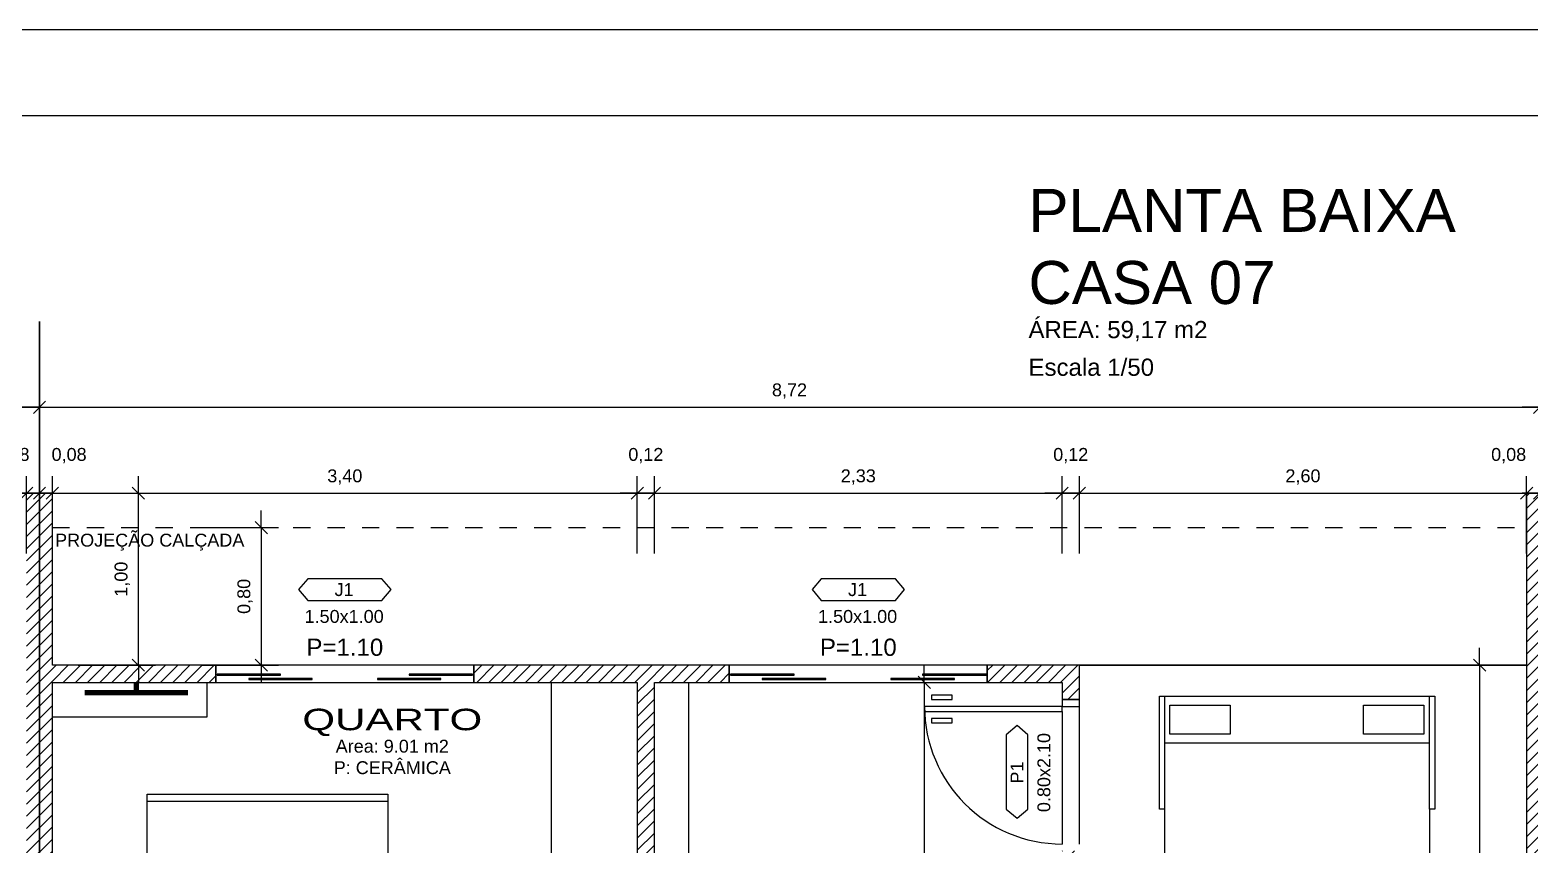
# Model space of a CAD drawing. Header units: metres. Extents: x 49 to 320, y -91 to 27.
# Drawn here: x 162.24 to 170.96, y 22.15 to 26.88 of the extents above; entities that cross this region are included whole.
import ezdxf
from ezdxf.enums import TextEntityAlignment as Align

# ---------------------------------------------------------------- set-up
doc = ezdxf.new("R2010")
doc.units = ezdxf.units.M
doc.header["$LTSCALE"] = 0.2
doc.linetypes.add('DASHED', pattern=[0.75, 0.5, -0.25])
for name, color, linetype in [('ARQ-___-___-CTA', 240, 'Continuous'), ('ARQ-___-___-LEG', 3, 'Continuous'), ('ARQ-___-___-TXT', 4, 'Continuous'), ('ARQ-___-___-VST', 9, 'Continuous'), ('ARQ-ALV', 6, 'Continuous'), ('ARQ-ALV-___-HTC', 13, 'Continuous'), ('ARQ-CXO', 2, 'Continuous'), ('ARQ-DVI', 1, 'Continuous'), ('ARQ-EQP-___-INT', 7, 'Continuous'), ('ARQ-MOB-___-INT', 7, 'Continuous'), ('ARQ-PIS', 2, 'Continuous')]:
    doc.layers.add(name, color=color, linetype=linetype)
doc.styles.add('REGUA100', font='arial.ttf')
doc.styles.add('REGUA200', font='arial.ttf')
doc.styles.add('REGUA60', font='arial.ttf')
doc.styles.add('REGUA80', font='arial.ttf')
doc.dimstyles.new('Active3D', dxfattribs={"dimtxt": 1.5, "dimasz": 0.01, "dimexe": 2, "dimexo": 3, "dimgap": 0.98, "dimtad": 1, "dimlfac": -1, "dimrnd": 0.005, "dimzin": 0, "dimtxsty": 'REGUA60', "dimblk": 'COTATR', "dimcen": 4, "dimdle": 4, "dimclrt": 2, "dimadec": 0, "dimazin": 0, "dimtfac": 1, "dimtmove": 2, "dimatfit": 2, "dimfxl": 1, "dimarcsym": 0})
pattern_1 = [(45, (187.28258, -1), (-0.03535534, 0.03535534), [])]

# ---------------------------------------------------------------- blocks, each defined once
blk = doc.blocks.new('IndEsq1')
blk.add_lwpolyline([(-4.32, 0.44), (4.32, 0.44), (5.38, 1.7), (4.32, 2.96), (-4.32, 2.96), (-5.38, 1.7)], close=True)
at = {"color": 0, "style": 'REGUA60', "width": 1.4}
for tag, p in [('CODESQUAD', (-0.08, 0.95)), ('DIMESQUAD', (-0.08, -2.17))]:
    blk.add_attdef(tag, text='', height=1.5, dxfattribs=at).set_placement(p, align=Align.CENTER)
at = {"color": 0, "style": 'REGUA60', "width": 1.4, "flags": 9}
blk.add_attdef('PEITORIL', text='', height=1.5, dxfattribs=at).set_placement((0.22, -4.49), align=Align.CENTER)
at = {"style": 'REGUA60', "width": 1.4, "flags": 9}
blk.add_attdef('LOCAL', text='', height=1.5, dxfattribs=at).set_placement((-0.08, -6.56), align=Align.CENTER)
blk = doc.blocks.new('MDCCAS22')
at = {"color": 0}
blk.add_lwpolyline([(140, 0), (0, 0), (0, -200), (140, -200)], close=True, dxfattribs=at)
at = {"layer": 'ARQ-MOB-___-INT'}
for p, q in [((0, -4), (140, -4)), ((0, -196), (140, -196))]:
    blk.add_line(p, q, dxfattribs=at)
for centre, radius, start, end in [((36.14, -140.56), 130.32, 79.45741, 103.51085), ((82.89, -32.71), 76.8, 164.48595, 195.51405), ((-15.19, -32.71), 76.8, 344.48595, 15.51405), ((103.9, -146.58), 135.89, 78.80761, 102.36088), ((152.01, -32.7), 76.8, 164.48595, 195.51405), ((55.11, -33.55), 76.8, 344.48595, 15.51405), ((29.71, 76.04), 130.31, 259.29808, 283.35216), ((106.88, 82.36), 135.99, 256.29588, 279.84092), ((-55.47, 137.47), 230.14, 283.86849, 303.27711), ((243.13, -201.79), 226.41, 139.56103, 159.93611), ((178.64, 112.88), 199.47, 237.27407, 259.15181), ((195.03, 19.52), 144.83, 210.93609, 242.5714), ((188.19, -119.84), 61.23, 142.0564, 169.8271), ((-11.98, -146.66), 50.03, 27.33297, 76.02563)]:
    blk.add_arc(centre, radius, start, end, dxfattribs=at)
blk = doc.blocks.new('ACVEIC22')
at = {"color": 0}
blk.add_lwpolyline([(77, 180.74), (80, 180.74), (80, 226.21), (-80, 226.21), (-80, 180.74), (-77, 180.74), (-77, -130.66), (-80, -130.66), (-80, -196.28), (80, -196.28), (80, -130.66), (77, -130.66)], close=True, dxfattribs=at)
at = {"layer": 'ARQ-EQP-___-INT'}
for p, q in [((77, 222.31), (-77, 222.31)), ((-77, 222.31), (-77, 180.74)), ((77, 180.74), (77, 222.31)), ((77, 158.93), (-77, 158.93)), ((-60, 116.64), (-77, 158.93)), ((60, 116.64), (77, 158.93)), ((-60, -36.48), (-77, -78.77)), ((60, -36.48), (77, -78.77)), ((-77, -78.77), (77, -78.77)), ((-77, -130.66), (-77, -196.28)), ((77, -130.66), (77, -196.28)), ((-77, -169.29), (77, -169.29))]:
    blk.add_line(p, q, dxfattribs=at)
for points in [[(60, 116.64), (-60, 116.64), (-60, -36.48), (60, -36.48)], [(-39.03, -191.08), (-39.03, -174.28), (-74.03, -174.28), (-74.03, -191.08)], [(73.64, -191.08), (73.64, -174.28), (38.64, -174.28), (38.64, -191.08)]]:
    blk.add_lwpolyline(points, close=True, dxfattribs=at)
blk = doc.blocks.new('IndUni1')
at = {"color": 4, "style": 'REGUA100', "width": 1.4, "flags": 8}
blk.add_attdef('NOME1', text='', height=2.5, dxfattribs=at).set_placement((0.24, 2.99), align=Align.CENTER)
at = {"color": 4, "style": 'REGUA100', "width": 1.4}
blk.add_attdef('NOME2', text='', height=2.5, dxfattribs=at).set_placement((0.24, -0.22), align=Align.CENTER)
at = {"color": 0, "style": 'REGUA60', "width": 1.4}
for tag, p in [('AREA', (0.24, -2.82)), ('PERIM', (0.24, -5.32)), ('PISO', (0.24, -7.82)), ('PAREDE', (0.24, -10.32)), ('TETO', (0.24, -12.82))]:
    blk.add_attdef(tag, text='', height=1.5, dxfattribs=at).set_placement(p, align=Align.CENTER)
blk = doc.blocks.new('Titul1')
at = {"color": 6, "style": 'REGUA200', "width": 1.4}
blk.add_attdef('TITULO', (0, 0), '', height=5, dxfattribs=at)
at = {"color": 0, "style": 'REGUA80', "width": 1.4}
blk.add_attdef('ESCALA', (0, -3.98), '', height=2, dxfattribs=at)
blk = doc.blocks.new('COTATR')
at = {"color": 6}
blk.add_line((-71, -71), (71, 71), dxfattribs=at)
at = {"color": 0, "linetype": 'ByBlock'}
blk.add_line((0, 0), (200, 0), dxfattribs=at)
blk = doc.blocks.new('*D42')
at = {"layer": 'ARQ-___-___-CTA', "color": 0, "lineweight": -2, "transparency": 16777216}
for p, q in [((162.2239, 23.836), (162.2239, 24.286)), ((158.8244, 24.186), (162.2234, 24.186))]:
    blk.add_line(p, q, dxfattribs=at)
at = {"layer": 'Defpoints', "color": 0, "transparency": 16777216}
for p in [(162.2239, 24.186), (158.8239, 23.686), (162.2239, 23.686)]:
    blk.add_point(p, dxfattribs=at)
at = {"layer": 'ARQ-___-___-CTA', "color": 0, "lineweight": -2, "transparency": 16777216, "xscale": 0.0005, "yscale": 0.0005, "zscale": 0.0005, "rotation": 180}
blk.add_blockref('COTATR', (158.8239, 24.186), dxfattribs=at)
at = {"layer": 'ARQ-___-___-CTA', "color": 0, "lineweight": -2, "transparency": 16777216, "xscale": 0.0005, "yscale": 0.0005, "zscale": 0.0005}
blk.add_blockref('COTATR', (162.2239, 24.186), dxfattribs=at)
at = {"layer": 'ARQ-___-___-CTA', "color": 2, "transparency": 16777216, "insert": (160.5239, 24.2801), "char_height": 0.075, "attachment_point": 5, "style": 'REGUA60'}
blk.add_mtext('3,40', dxfattribs=at)
blk = doc.blocks.new('*D43')
at = {"layer": 'ARQ-___-___-CTA', "color": 0, "lineweight": -2, "transparency": 16777216}
for p, q in [((162.2989, 23.836), (162.2989, 24.286)), ((162.2234, 24.186), (162.2229, 24.186)), ((162.2239, 24.186), (162.2989, 24.186)), ((162.2994, 24.186), (162.2999, 24.186))]:
    blk.add_line(p, q, dxfattribs=at)
at = {"layer": 'Defpoints', "color": 0, "transparency": 16777216}
for p in [(162.2989, 24.186), (162.2239, 23.686), (162.2989, 23.686)]:
    blk.add_point(p, dxfattribs=at)
at = {"layer": 'ARQ-___-___-CTA', "color": 0, "lineweight": -2, "transparency": 16777216, "xscale": 0.0005, "yscale": 0.0005, "zscale": 0.0005}
blk.add_blockref('COTATR', (162.2239, 24.186), dxfattribs=at)
at = {"layer": 'ARQ-___-___-CTA', "color": 0, "lineweight": -2, "transparency": 16777216, "xscale": 0.0005, "yscale": 0.0005, "zscale": 0.0005, "rotation": 180}
blk.add_blockref('COTATR', (162.2989, 24.186), dxfattribs=at)
at = {"layer": 'ARQ-___-___-CTA', "color": 2, "transparency": 16777216, "insert": (162.1391, 24.4046), "char_height": 0.075, "attachment_point": 5, "style": 'REGUA60'}
blk.add_mtext('0,08', dxfattribs=at)
blk = doc.blocks.new('*D44')
at = {"layer": 'ARQ-___-___-CTA', "color": 0, "lineweight": -2, "transparency": 16777216}
for p, q in [((162.2989, 24.336), (162.2989, 24.786)), ((153.5794, 24.686), (162.2984, 24.686))]:
    blk.add_line(p, q, dxfattribs=at)
at = {"layer": 'Defpoints', "color": 0, "transparency": 16777216}
for p in [(162.2989, 24.686), (153.5789, 24.186), (162.2989, 24.186)]:
    blk.add_point(p, dxfattribs=at)
at = {"layer": 'ARQ-___-___-CTA', "color": 0, "lineweight": -2, "transparency": 16777216, "xscale": 0.0005, "yscale": 0.0005, "zscale": 0.0005, "rotation": 180}
blk.add_blockref('COTATR', (153.5789, 24.686), dxfattribs=at)
at = {"layer": 'ARQ-___-___-CTA', "color": 0, "lineweight": -2, "transparency": 16777216, "xscale": 0.0005, "yscale": 0.0005, "zscale": 0.0005}
blk.add_blockref('COTATR', (162.2989, 24.686), dxfattribs=at)
at = {"layer": 'ARQ-___-___-CTA', "color": 2, "transparency": 16777216, "insert": (157.9389, 24.7801), "char_height": 0.075, "attachment_point": 5, "style": 'REGUA60'}
blk.add_mtext('8,72', dxfattribs=at)
blk = doc.blocks.new('*D45')
at = {"layer": 'ARQ-___-___-CTA', "color": 0, "lineweight": -2, "transparency": 16777216}
for p, q in [((162.3739, 23.836), (162.3739, 24.286)), ((162.2984, 24.186), (162.2979, 24.186)), ((162.2989, 24.186), (162.3739, 24.186)), ((162.3744, 24.186), (162.3749, 24.186))]:
    blk.add_line(p, q, dxfattribs=at)
at = {"layer": 'Defpoints', "color": 0, "transparency": 16777216}
for p in [(162.3739, 24.186), (162.2989, 23.686), (162.3739, 23.686)]:
    blk.add_point(p, dxfattribs=at)
at = {"layer": 'ARQ-___-___-CTA', "color": 0, "lineweight": -2, "transparency": 16777216, "xscale": 0.0005, "yscale": 0.0005, "zscale": 0.0005}
blk.add_blockref('COTATR', (162.2989, 24.186), dxfattribs=at)
at = {"layer": 'ARQ-___-___-CTA', "color": 0, "lineweight": -2, "transparency": 16777216, "xscale": 0.0005, "yscale": 0.0005, "zscale": 0.0005, "rotation": 180}
blk.add_blockref('COTATR', (162.3739, 24.186), dxfattribs=at)
at = {"layer": 'ARQ-___-___-CTA', "color": 2, "transparency": 16777216, "insert": (162.471, 24.4046), "char_height": 0.075, "attachment_point": 5, "style": 'REGUA60'}
blk.add_mtext('0,08', dxfattribs=at)
blk = doc.blocks.new('*D46')
at = {"layer": 'ARQ-___-___-CTA', "color": 0, "lineweight": -2, "transparency": 16777216}
for p, q in [((165.7739, 23.836), (165.7739, 24.286)), ((162.3744, 24.186), (165.7734, 24.186))]:
    blk.add_line(p, q, dxfattribs=at)
at = {"layer": 'Defpoints', "color": 0, "transparency": 16777216}
for p in [(165.7739, 24.186), (162.3739, 23.686), (165.7739, 23.686)]:
    blk.add_point(p, dxfattribs=at)
at = {"layer": 'ARQ-___-___-CTA', "color": 0, "lineweight": -2, "transparency": 16777216, "xscale": 0.0005, "yscale": 0.0005, "zscale": 0.0005, "rotation": 180}
blk.add_blockref('COTATR', (162.3739, 24.186), dxfattribs=at)
at = {"layer": 'ARQ-___-___-CTA', "color": 0, "lineweight": -2, "transparency": 16777216, "xscale": 0.0005, "yscale": 0.0005, "zscale": 0.0005}
blk.add_blockref('COTATR', (165.7739, 24.186), dxfattribs=at)
at = {"layer": 'ARQ-___-___-CTA', "color": 2, "transparency": 16777216, "insert": (164.0739, 24.2801), "char_height": 0.075, "attachment_point": 5, "style": 'REGUA60'}
blk.add_mtext('3,40', dxfattribs=at)
blk = doc.blocks.new('*D47')
at = {"layer": 'ARQ-___-___-CTA', "color": 0, "lineweight": -2, "transparency": 16777216}
for p, q in [((170.9439, 23.836), (170.9439, 24.286)), ((168.3444, 24.186), (170.9434, 24.186))]:
    blk.add_line(p, q, dxfattribs=at)
at = {"layer": 'Defpoints', "color": 0, "transparency": 16777216}
for p in [(170.9439, 24.186), (168.3439, 23.686), (170.9439, 23.686)]:
    blk.add_point(p, dxfattribs=at)
at = {"layer": 'ARQ-___-___-CTA', "color": 0, "lineweight": -2, "transparency": 16777216, "xscale": 0.0005, "yscale": 0.0005, "zscale": 0.0005, "rotation": 180}
blk.add_blockref('COTATR', (168.3439, 24.186), dxfattribs=at)
at = {"layer": 'ARQ-___-___-CTA', "color": 0, "lineweight": -2, "transparency": 16777216, "xscale": 0.0005, "yscale": 0.0005, "zscale": 0.0005}
blk.add_blockref('COTATR', (170.9439, 24.186), dxfattribs=at)
at = {"layer": 'ARQ-___-___-CTA', "color": 2, "transparency": 16777216, "insert": (169.6439, 24.2801), "char_height": 0.075, "attachment_point": 5, "style": 'REGUA60'}
blk.add_mtext('2,60', dxfattribs=at)
blk = doc.blocks.new('*D48')
at = {"layer": 'ARQ-___-___-CTA', "color": 0, "lineweight": -2, "transparency": 16777216}
for p, q in [((171.0189, 23.836), (171.0189, 24.286)), ((170.9434, 24.186), (170.9429, 24.186)), ((170.9439, 24.186), (171.0189, 24.186)), ((171.0194, 24.186), (171.0199, 24.186))]:
    blk.add_line(p, q, dxfattribs=at)
at = {"layer": 'Defpoints', "color": 0, "transparency": 16777216}
for p in [(171.0189, 24.186), (170.9439, 23.686), (171.0189, 23.686)]:
    blk.add_point(p, dxfattribs=at)
at = {"layer": 'ARQ-___-___-CTA', "color": 0, "lineweight": -2, "transparency": 16777216, "xscale": 0.0005, "yscale": 0.0005, "zscale": 0.0005}
blk.add_blockref('COTATR', (170.9439, 24.186), dxfattribs=at)
at = {"layer": 'ARQ-___-___-CTA', "color": 0, "lineweight": -2, "transparency": 16777216, "xscale": 0.0005, "yscale": 0.0005, "zscale": 0.0005, "rotation": 180}
blk.add_blockref('COTATR', (171.0189, 24.186), dxfattribs=at)
at = {"layer": 'ARQ-___-___-CTA', "color": 2, "transparency": 16777216, "insert": (170.8397, 24.4046), "char_height": 0.075, "attachment_point": 5, "style": 'REGUA60'}
blk.add_mtext('0,08', dxfattribs=at)
blk = doc.blocks.new('*D49')
at = {"layer": 'ARQ-___-___-CTA', "color": 0, "lineweight": -2, "transparency": 16777216}
for p, q in [((171.0189, 24.336), (171.0189, 24.786)), ((162.2994, 24.686), (171.0184, 24.686))]:
    blk.add_line(p, q, dxfattribs=at)
at = {"layer": 'Defpoints', "color": 0, "transparency": 16777216}
for p in [(171.0189, 24.686), (162.2989, 24.186), (171.0189, 24.186)]:
    blk.add_point(p, dxfattribs=at)
at = {"layer": 'ARQ-___-___-CTA', "color": 0, "lineweight": -2, "transparency": 16777216, "xscale": 0.0005, "yscale": 0.0005, "zscale": 0.0005, "rotation": 180}
blk.add_blockref('COTATR', (162.2989, 24.686), dxfattribs=at)
at = {"layer": 'ARQ-___-___-CTA', "color": 0, "lineweight": -2, "transparency": 16777216, "xscale": 0.0005, "yscale": 0.0005, "zscale": 0.0005}
blk.add_blockref('COTATR', (171.0189, 24.686), dxfattribs=at)
at = {"layer": 'ARQ-___-___-CTA', "color": 2, "transparency": 16777216, "insert": (166.6589, 24.7801), "char_height": 0.075, "attachment_point": 5, "style": 'REGUA60'}
blk.add_mtext('8,72', dxfattribs=at)
blk = doc.blocks.new('*D54')
at = {"layer": 'ARQ-___-___-CTA', "color": 0, "lineweight": -2, "transparency": 16777216}
for p, q in [((179.7389, 24.336), (179.7389, 24.786)), ((171.0194, 24.686), (179.7384, 24.686))]:
    blk.add_line(p, q, dxfattribs=at)
at = {"layer": 'Defpoints', "color": 0, "transparency": 16777216}
for p in [(179.7389, 24.686), (171.0189, 24.186), (179.7389, 24.186)]:
    blk.add_point(p, dxfattribs=at)
at = {"layer": 'ARQ-___-___-CTA', "color": 0, "lineweight": -2, "transparency": 16777216, "xscale": 0.0005, "yscale": 0.0005, "zscale": 0.0005, "rotation": 180}
blk.add_blockref('COTATR', (171.0189, 24.686), dxfattribs=at)
at = {"layer": 'ARQ-___-___-CTA', "color": 0, "lineweight": -2, "transparency": 16777216, "xscale": 0.0005, "yscale": 0.0005, "zscale": 0.0005}
blk.add_blockref('COTATR', (179.7389, 24.686), dxfattribs=at)
at = {"layer": 'ARQ-___-___-CTA', "color": 2, "transparency": 16777216, "insert": (175.3789, 24.7801), "char_height": 0.075, "attachment_point": 5, "style": 'REGUA60'}
blk.add_mtext('8,72', dxfattribs=at)
blk = doc.blocks.new('*D152')
at = {"layer": 'ARQ-___-___-CTA', "color": 0, "lineweight": -2, "transparency": 16777216}
for p, q in [((170.3207, 23.186), (170.7707, 23.186)), ((170.6707, 23.1855), (170.6707, 18.1865)), ((170.3207, 18.186), (170.7707, 18.186))]:
    blk.add_line(p, q, dxfattribs=at)
at = {"layer": 'Defpoints', "color": 0, "transparency": 16777216}
for p in [(170.1707, 23.186), (170.1707, 18.186), (170.6707, 18.186)]:
    blk.add_point(p, dxfattribs=at)
at = {"layer": 'ARQ-___-___-CTA', "color": 0, "lineweight": -2, "transparency": 16777216, "xscale": 0.0005, "yscale": 0.0005, "zscale": 0.0005}
for p, rotation in [((170.6707, 23.186), 90), ((170.6707, 18.186), 270)]:
    blk.add_blockref('COTATR', p, dxfattribs=dict(at, rotation=rotation))
at = {"layer": 'ARQ-___-___-CTA', "color": 2, "transparency": 16777216, "insert": (170.5766, 20.686), "char_height": 0.075, "attachment_point": 5, "rotation": 90, "style": 'REGUA60'}
blk.add_mtext('5,00', dxfattribs=at)
blk = doc.blocks.new('*D164')
at = {"layer": 'ARQ-___-___-CTA', "color": 0, "lineweight": -2, "transparency": 16777216}
for p, q in [((162.5239, 24.186), (162.9739, 24.186)), ((162.8739, 23.1865), (162.8739, 24.1855)), ((162.5239, 23.186), (162.9739, 23.186))]:
    blk.add_line(p, q, dxfattribs=at)
at = {"layer": 'Defpoints', "color": 0, "transparency": 16777216}
for p in [(162.3739, 24.186), (162.8739, 24.186), (162.3739, 23.186)]:
    blk.add_point(p, dxfattribs=at)
at = {"layer": 'ARQ-___-___-CTA', "color": 0, "lineweight": -2, "transparency": 16777216, "xscale": 0.0005, "yscale": 0.0005, "zscale": 0.0005}
for p, rotation in [((162.8739, 24.186), 90), ((162.8739, 23.186), 270)]:
    blk.add_blockref('COTATR', p, dxfattribs=dict(at, rotation=rotation))
at = {"layer": 'ARQ-___-___-CTA', "color": 2, "transparency": 16777216, "insert": (162.7798, 23.686), "char_height": 0.075, "attachment_point": 5, "rotation": 90, "style": 'REGUA60'}
blk.add_mtext('1,00', dxfattribs=at)
blk = doc.blocks.new('*D191')
at = {"layer": 'ARQ-___-___-CTA', "color": 0, "lineweight": -2, "transparency": 16777216}
for p, q in [((167.0925, 23.086), (167.5425, 23.086)), ((167.4425, 23.0855), (167.4425, 20.5297)), ((167.4425, 16.2865), (167.4425, 20.2367)), ((167.0925, 16.286), (167.5425, 16.286))]:
    blk.add_line(p, q, dxfattribs=at)
at = {"layer": 'Defpoints', "color": 0, "transparency": 16777216}
for p in [(166.9425, 23.086), (167.4425, 23.086), (166.9425, 16.286)]:
    blk.add_point(p, dxfattribs=at)
at = {"layer": 'ARQ-___-___-CTA', "color": 0, "lineweight": -2, "transparency": 16777216, "xscale": 0.0005, "yscale": 0.0005, "zscale": 0.0005}
for p, rotation in [((167.4425, 23.086), 90), ((167.4425, 16.286), 270)]:
    blk.add_blockref('COTATR', p, dxfattribs=dict(at, rotation=rotation))
at = {"layer": 'ARQ-___-___-CTA', "color": 2, "transparency": 16777216, "insert": (167.4425, 20.3832), "char_height": 0.075, "attachment_point": 5, "rotation": 90, "style": 'REGUA60'}
blk.add_mtext('6,80', dxfattribs=at)
blk = doc.blocks.new('*D249')
at = {"layer": 'ARQ-___-___-CTA', "color": 0, "lineweight": -2, "transparency": 16777216}
for p, q in [((163.238, 23.986), (163.688, 23.986)), ((163.588, 23.9855), (163.588, 23.1865)), ((163.238, 23.186), (163.688, 23.186))]:
    blk.add_line(p, q, dxfattribs=at)
at = {"layer": 'Defpoints', "color": 0, "transparency": 16777216}
for p in [(163.088, 23.986), (163.088, 23.186), (163.588, 23.186)]:
    blk.add_point(p, dxfattribs=at)
at = {"layer": 'ARQ-___-___-CTA', "color": 0, "lineweight": -2, "transparency": 16777216, "xscale": 0.0005, "yscale": 0.0005, "zscale": 0.0005}
for p, rotation in [((163.588, 23.986), 90), ((163.588, 23.186), 270)]:
    blk.add_blockref('COTATR', p, dxfattribs=dict(at, rotation=rotation))
at = {"layer": 'ARQ-___-___-CTA', "color": 2, "transparency": 16777216, "insert": (163.4939, 23.586), "char_height": 0.075, "attachment_point": 5, "rotation": 90, "style": 'REGUA60'}
blk.add_mtext('0,80', dxfattribs=at)

msp = doc.modelspace()

# ---------------------------------------------------------------- hatches: boundary and pattern name
at = {"layer": 'ARQ-ALV-___-HTC'}
h = msp.add_hatch(dxfattribs=at)
h.set_pattern_fill('_U', color=256, scale=0.05, angle=45, style=0, pattern_type=0)
h.set_pattern_definition(pattern_1)
h.paths.add_polyline_path([(162.2239, 24.186), (162.2239, 15.186), (162.3739, 15.186), (162.3739, 24.186)])
h = msp.add_hatch(dxfattribs=at)
h.set_pattern_fill('_U', color=256, scale=0.05, angle=45, style=0, pattern_type=0)
h.set_pattern_definition(pattern_1)
h.paths.add_polyline_path([(171.0939, 24.186), (170.9439, 24.186), (170.9439, 15.886), (171.0939, 15.886)])
h = msp.add_hatch(dxfattribs=at)
h.set_pattern_fill('_U', color=256, scale=0.05, angle=45, style=0, pattern_type=0)
h.set_pattern_definition(pattern_1)
h.paths.add_polyline_path([(162.3739, 23.186), (162.3739, 23.086), (163.3239, 23.086), (163.3239, 23.186)])
h.paths.add_polyline_path([(167.8089, 23.186), (167.8089, 23.086), (168.2439, 23.086), (168.3439, 23.186)])
h.paths.add_polyline_path([(166.3089, 23.186), (164.8239, 23.186), (164.8239, 23.086), (166.3089, 23.086)])
h = msp.add_hatch(dxfattribs=at)
h.set_pattern_fill('_U', color=256, scale=0.05, angle=45, style=0, pattern_type=0)
h.set_pattern_definition(pattern_1)
h.paths.add_polyline_path([(168.2439, 22.986), (168.3439, 22.986), (168.3439, 23.186), (168.2439, 23.086)])
h.paths.add_polyline_path([(168.2439, 18.286), (168.2439, 16.286), (168.3439, 16.186), (168.3439, 18.286)])
h.paths.add_polyline_path([(168.3439, 19.166), (168.3439, 22.106), (168.2439, 22.106), (168.2439, 19.166)])
h = msp.add_hatch(dxfattribs=at)
h.set_pattern_fill('_U', color=256, scale=0.05, angle=45, style=0, pattern_type=0)
h.set_pattern_definition(pattern_1)
h.paths.add_polyline_path([(165.8739, 16.286), (165.8739, 19.246), (165.7739, 19.246), (165.7739, 16.286)])
h.paths.add_polyline_path([(165.7739, 23.086), (165.7739, 20.126), (165.8739, 20.126), (165.8739, 23.086)])

# ---------------------------------------------------------------- linework, layer by layer
at = {"color": 15}
msp.add_line((191.2459, 26.8798), (141.6146, 26.8798), dxfattribs=at)
at = {"color": 0}
msp.add_line((190.7459, 26.3798), (142.8646, 26.3798), dxfattribs=at)
at = {"layer": 'ARQ-___-___-CTA'}
for p, q in [((165.8739, 23.836), (165.8739, 24.286)), ((168.2439, 23.836), (168.2439, 24.286)), ((168.3439, 23.836), (168.3439, 24.286)), ((165.7744, 24.186), (165.8734, 24.186)), ((165.8744, 24.186), (168.2434, 24.186)), ((168.2444, 24.186), (168.3434, 24.186))]:
    msp.add_line(p, q, dxfattribs=at)
at = {"layer": 'ARQ-___-___-TXT', "const_width": 0.01}
msp.add_lwpolyline([(162.2989, 25.186), (162.2989, 4.186)], dxfattribs=at)
at = {"layer": 'ARQ-___-___-VST', "linetype": 'DASHED'}
msp.add_line((162.3739, 23.986), (170.9439, 23.986), dxfattribs=at)
at = {"layer": 'ARQ-___-___-VST'}
for p, q in [((164.8229, 23.186), (163.3249, 23.186)), ((167.8079, 23.186), (166.3099, 23.186)), ((163.2739, 22.886), (163.2739, 23.086)), ((163.3249, 23.086), (164.8229, 23.086)), ((165.2739, 23.086), (165.2739, 21.286)), ((166.0739, 22.0252), (166.0739, 23.086)), ((166.3099, 23.086), (167.8079, 23.086)), ((167.6039, 23.011), (167.4839, 23.011)), ((167.4839, 23.011), (167.4839, 22.986)), ((167.4839, 22.986), (167.6039, 22.986)), ((167.6039, 22.986), (167.6039, 23.011)), ((168.3439, 22.146), (168.3439, 22.946)), ((162.3739, 22.886), (163.2739, 22.886)), ((167.6039, 22.876), (167.4839, 22.876)), ((167.4839, 22.876), (167.4839, 22.851)), ((167.4839, 22.851), (167.6039, 22.851)), ((167.6039, 22.851), (167.6039, 22.876)), ((168.2439, 22.916), (168.2439, 22.146))]:
    msp.add_line(p, q, dxfattribs=at)
at = {"layer": 'ARQ-___-___-VST', "const_width": 0.03}
for points in [[(162.8614, 23.0264), (163.1614, 23.0264), (162.5614, 23.0264)], [(162.8614, 23.0264), (162.8614, 23.086)]]:
    msp.add_lwpolyline(points, dxfattribs=at)
at = {"layer": 'ARQ-ALV'}
for p, q in [((162.3739, 24.186), (162.2239, 24.186)), ((162.3739, 23.186), (162.3739, 24.186)), ((170.9439, 24.186), (170.9439, 15.886)), ((171.0939, 24.186), (170.9439, 24.186)), ((163.3239, 23.186), (162.3739, 23.186)), ((163.3239, 23.086), (163.3239, 23.186)), ((164.8239, 23.186), (164.8239, 23.086)), ((166.3089, 23.186), (164.8239, 23.186)), ((166.3089, 23.086), (166.3089, 23.186)), ((167.8089, 23.186), (167.8089, 23.086)), ((168.3439, 23.186), (167.8089, 23.186)), ((168.3439, 22.986), (168.3439, 23.186)), ((162.3739, 20.436), (162.3739, 23.086)), ((162.3739, 23.086), (163.3239, 23.086)), ((164.8239, 23.086), (165.7739, 23.086)), ((165.7739, 23.086), (165.7739, 20.436)), ((165.8739, 20.126), (165.8739, 23.086)), ((165.8739, 23.086), (166.3089, 23.086)), ((167.8089, 23.086), (168.2439, 23.086)), ((168.2439, 23.086), (168.2439, 22.986)), ((168.2439, 22.986), (168.3439, 22.986))]:
    msp.add_line(p, q, dxfattribs=at)
at = {"layer": 'ARQ-CXO'}
for p, q in [((163.3249, 23.186), (163.3239, 23.186)), ((163.3239, 23.186), (163.3239, 23.086)), ((163.3249, 23.086), (163.3249, 23.186)), ((164.8239, 23.186), (164.8229, 23.186)), ((164.8229, 23.186), (164.8229, 23.086)), ((164.8239, 23.086), (164.8239, 23.186)), ((166.3099, 23.186), (166.3089, 23.186)), ((166.3089, 23.186), (166.3089, 23.086)), ((166.3099, 23.086), (166.3099, 23.186)), ((167.8089, 23.186), (167.8079, 23.186)), ((167.8079, 23.186), (167.8079, 23.086)), ((167.8089, 23.086), (167.8089, 23.186)), ((163.3239, 23.086), (163.3249, 23.086)), ((164.8229, 23.086), (164.8239, 23.086)), ((166.3089, 23.086), (166.3099, 23.086)), ((167.8079, 23.086), (167.8089, 23.086)), ((168.2439, 22.946), (167.4439, 22.946)), ((167.4439, 22.946), (167.4439, 22.916)), ((168.3439, 22.986), (168.2439, 22.986)), ((168.2439, 22.986), (168.2439, 22.946)), ((168.2439, 22.946), (168.3439, 22.946)), ((168.2439, 22.916), (168.2439, 22.946)), ((168.3439, 22.946), (168.3439, 22.986)), ((167.4439, 22.916), (168.2439, 22.916))]:
    msp.add_line(p, q, dxfattribs=at)
at = {"layer": 'ARQ-DVI'}
for p, q in [((163.7001, 23.1335), (163.3309, 23.1335)), ((163.3309, 23.1335), (163.3309, 23.1285)), ((163.3309, 23.1285), (163.7001, 23.1285)), ((163.8848, 23.1085), (163.5155, 23.1085)), ((163.5155, 23.1085), (163.5155, 23.1035)), ((163.7001, 23.1285), (163.7001, 23.1335)), ((163.8848, 23.1035), (163.8848, 23.1085)), ((164.6323, 23.1085), (164.263, 23.1085)), ((164.263, 23.1085), (164.263, 23.1035)), ((164.8169, 23.1335), (164.4476, 23.1335)), ((164.4476, 23.1335), (164.4476, 23.1285)), ((164.4476, 23.1285), (164.8169, 23.1285)), ((164.6323, 23.1035), (164.6323, 23.1085)), ((164.8169, 23.1285), (164.8169, 23.1335)), ((166.6851, 23.1335), (166.3159, 23.1335)), ((166.3159, 23.1335), (166.3159, 23.1285)), ((166.3159, 23.1285), (166.6851, 23.1285)), ((166.8698, 23.1085), (166.5005, 23.1085)), ((166.5005, 23.1085), (166.5005, 23.1035)), ((166.6851, 23.1285), (166.6851, 23.1335)), ((166.8698, 23.1035), (166.8698, 23.1085)), ((167.6173, 23.1085), (167.248, 23.1085)), ((167.248, 23.1085), (167.248, 23.1035)), ((167.8019, 23.1335), (167.4326, 23.1335)), ((167.4326, 23.1335), (167.4326, 23.1285)), ((167.4326, 23.1285), (167.8019, 23.1285)), ((167.6173, 23.1035), (167.6173, 23.1085)), ((167.8019, 23.1285), (167.8019, 23.1335)), ((163.5155, 23.1035), (163.8848, 23.1035)), ((164.263, 23.1035), (164.6323, 23.1035)), ((166.5005, 23.1035), (166.8698, 23.1035)), ((167.248, 23.1035), (167.6173, 23.1035))]:
    msp.add_line(p, q, dxfattribs=at)
at = {"layer": 'ARQ-PIS'}
for p, q in [((170.9439, 23.186), (168.3439, 23.186)), ((168.3439, 23.186), (170.9439, 23.186)), ((168.3439, 22.146), (168.3439, 22.946))]:
    msp.add_line(p, q, dxfattribs=at)
msp.add_arc((168.2439, 22.946), 0.8, 180, 270, dxfattribs=at)

# ---------------------------------------------------------------- block references
at = {"xscale": -0.01, "yscale": 0.01, "zscale": 0.01, "rotation": 180}
msp.add_blockref('ACVEIC22', (169.6103, 21.0421), dxfattribs=at)
at = {"layer": 'ARQ-___-___-CTA', "xscale": 0.0005, "yscale": 0.0005, "zscale": 0.0005, "rotation": 180}
for p in [(165.7739, 24.186), (165.8739, 24.186), (168.2439, 24.186)]:
    msp.add_blockref('COTATR', p, dxfattribs=at)
at = {"layer": 'ARQ-___-___-CTA', "xscale": 0.0005, "yscale": 0.0005, "zscale": 0.0005}
for p in [(165.8739, 24.186), (168.2439, 24.186), (168.3439, 24.186)]:
    msp.add_blockref('COTATR', p, dxfattribs=at)
at = {"layer": 'ARQ-___-___-LEG'}
ref = msp.add_blockref('Titul1', (168.0482, 25.7056), dxfattribs=dict(at, xscale=0.05, yscale=0.05, zscale=0.05))
ref.add_attrib('TITULO', 'PLANTA BAIXA', (168.0482, 25.7056), dxfattribs={"layer": '0', "color": 6, "height": 0.25, "style": 'REGUA200'})
ref.add_attrib('ESCALA', 'Escala 1/50', (168.0482, 24.8688), dxfattribs={"layer": '0', "color": 0, "height": 0.1, "style": 'REGUA80'})
ref = msp.add_blockref('Titul1', (168.0482, 25.2865), dxfattribs=dict(at, xscale=0.05, yscale=0.05, zscale=0.05))
ref.add_attrib('TITULO', 'CASA 07', (168.0482, 25.2865), dxfattribs={"layer": '0', "color": 6, "height": 0.25, "style": 'REGUA200'})
ref.add_attrib('ESCALA', 'ÁREA: 59,17 m2', (168.0482, 25.0877), dxfattribs={"layer": '0', "color": 0, "height": 0.1, "style": 'REGUA80'})
ref = msp.add_blockref('IndEsq1', (164.0739, 23.5404), dxfattribs=dict(at, xscale=0.05, yscale=0.05, zscale=0.05))
ref.add_attrib('CODESQUAD', 'J1', dxfattribs={"layer": '0', "color": 0, "height": 0.075, "style": 'REGUA60'}).set_placement((164.0699, 23.588), align=Align.CENTER)
ref.add_attrib('DIMESQUAD', '1.50x1.00', dxfattribs={"layer": '0', "color": 0, "height": 0.075, "style": 'REGUA60'}).set_placement((164.0699, 23.432), align=Align.CENTER)
ref = msp.add_blockref('IndEsq1', (167.0589, 23.5404), dxfattribs=dict(at, xscale=0.05, yscale=0.05, zscale=0.05))
ref.add_attrib('CODESQUAD', 'J1', dxfattribs={"layer": '0', "color": 0, "height": 0.075, "style": 'REGUA60'}).set_placement((167.0549, 23.588), align=Align.CENTER)
ref.add_attrib('DIMESQUAD', '1.50x1.00', dxfattribs={"layer": '0', "color": 0, "height": 0.075, "style": 'REGUA60'}).set_placement((167.0549, 23.432), align=Align.CENTER)
ref = msp.add_blockref('IndEsq1', (168.0666, 22.5655), dxfattribs=dict(at, xscale=0.05, yscale=0.05, zscale=0.05, rotation=90))
ref.add_attrib('CODESQUAD', 'P1', dxfattribs={"layer": '0', "color": 0, "height": 0.075, "rotation": 90, "style": 'REGUA60'}).set_placement((168.0191, 22.5615), align=Align.CENTER)
ref.add_attrib('DIMESQUAD', '0.80x2.10', dxfattribs={"layer": '0', "color": 0, "height": 0.075, "rotation": 90, "style": 'REGUA60'}).set_placement((168.1751, 22.5615), align=Align.CENTER)
at = {"layer": 'ARQ-___-___-TXT'}
ref = msp.add_blockref('IndUni1', (164.3379, 22.8186), dxfattribs=dict(at, xscale=0.05, yscale=0.05, zscale=0.05))
ref.add_attrib('NOME2', 'QUARTO', dxfattribs={"layer": '0', "color": 4, "height": 0.125, "style": 'REGUA100', "width": 1.4}).set_placement((164.3498, 22.8077), align=Align.CENTER)
ref.add_attrib('AREA', 'Area: 9.01 m2', dxfattribs={"layer": '0', "color": 0, "height": 0.075, "style": 'REGUA60'}).set_placement((164.3498, 22.6774), align=Align.CENTER)
ref.add_attrib('PERIM', 'P: CERÂMICA', dxfattribs={"layer": '0', "color": 0, "height": 0.075, "style": 'REGUA60'}).set_placement((164.3498, 22.5524), align=Align.CENTER)
at = {"layer": 'ARQ-___-___-VST', "xscale": -0.01, "yscale": 0.01, "zscale": 0.01, "rotation": 180}
msp.add_blockref('MDCCAS22', (162.9239, 20.436), dxfattribs=at)

# ---------------------------------------------------------------- texts
at = {"layer": 'ARQ-___-___-CTA', "color": 2, "char_height": 0.075, "attachment_point": 5, "style": 'REGUA60'}
for s, insert in [('0,12', (165.8239, 24.4046)), ('0,12', (168.2939, 24.4046)), ('2,33', (167.0589, 24.2801))]:
    msp.add_mtext(s, dxfattribs=dict(at, insert=insert))
at = {"layer": 'ARQ-___-___-LEG', "style": 'REGUA60'}
msp.add_text('PROJEÇÃO CALÇADA', height=0.075, dxfattribs=at).set_placement((162.3897, 23.8756))
at = {"layer": 'ARQ-___-___-LEG', "style": 'REGUA80'}
for p in [(164.0739, 23.2904), (167.0589, 23.2904)]:
    msp.add_text('P=1.10', height=0.1, dxfattribs=at).set_placement(p, align=Align.MIDDLE)

# ---------------------------------------------------------------- dimensions: what is measured, and where the dimension line sits
at = {"layer": 'ARQ-___-___-CTA'}
for base, p1, p2, picture, middle in [((162.2989, 24.686), (153.5789, 24.186), (162.2989, 24.186), '*D44', (157.9389, 24.7801)), ((171.0189, 24.686), (162.2989, 24.186), (171.0189, 24.186), '*D49', (166.6589, 24.7801)), ((179.7389, 24.686), (171.0189, 24.186), (179.7389, 24.186), '*D54', (175.3789, 24.7801)), ((162.2239, 24.186), (158.8239, 23.686), (162.2239, 23.686), '*D42', (160.5239, 24.2801)), ((165.7739, 24.186), (162.3739, 23.686), (165.7739, 23.686), '*D46', (164.0739, 24.2801)), ((170.9439, 24.186), (168.3439, 23.686), (170.9439, 23.686), '*D47', (169.6439, 24.2801))]:
    dim = msp.add_linear_dim(base=base, p1=p1, p2=p2, dimstyle='Active3D', override={"dimscale": 0.05, "dimse1": 1}, dxfattribs=at)
    dim.commit()
    dim.dimension.update_dxf_attribs({"geometry": picture, "text_midpoint": middle})
for base, p1, p2, picture, middle in [((162.29888244, 24.186), (162.22388245, 23.686), (162.29888244, 23.686), '*D43', (162.13909205, 24.40457162)), ((162.3738824356, 24.186), (162.2988824356, 23.686), (162.3738824356, 23.686), '*D45', (162.4710426771, 24.4045716235)), ((171.01888244, 24.186), (170.94388243, 23.686), (171.01888244, 23.686), '*D48', (170.83965955, 24.40457162))]:
    dim = msp.add_linear_dim(base=base, p1=p1, p2=p2, dimstyle='Active3D', override={"dimscale": 0.05, "dimse1": 1}, dxfattribs=at)
    dim.commit()
    dim.dimension.update_dxf_attribs({"geometry": picture, "text_midpoint": middle, "dimtype": 160})
for base, p1, p2, angle, picture, middle in [((162.8739, 24.186), (162.3739, 23.186), (162.3739, 24.186), 90, '*D164', (162.7798, 23.686)), ((163.588, 23.186), (163.088, 23.986), (163.088, 23.186), 270, '*D249', (163.4939, 23.586)), ((170.6707, 18.186), (170.1707, 23.186), (170.1707, 18.186), 270, '*D152', (170.5766, 20.686))]:
    dim = msp.add_linear_dim(base=base, p1=p1, p2=p2, angle=angle, dimstyle='Active3D', override={"dimscale": 0.05}, dxfattribs=at)
    dim.commit()
    dim.dimension.update_dxf_attribs({"geometry": picture, "text_midpoint": middle})
dim = msp.add_linear_dim(base=(167.4425, 23.086), p1=(166.9425, 16.286), p2=(166.9425, 23.086), angle=90, dimstyle='Active3D', override={"dimscale": 0.05}, dxfattribs=at)
dim.commit()
dim.dimension.update_dxf_attribs({"geometry": '*D191', "text_midpoint": (167.4425, 20.3832), "dimtype": 160})

doc.saveas('drawing.dxf')
